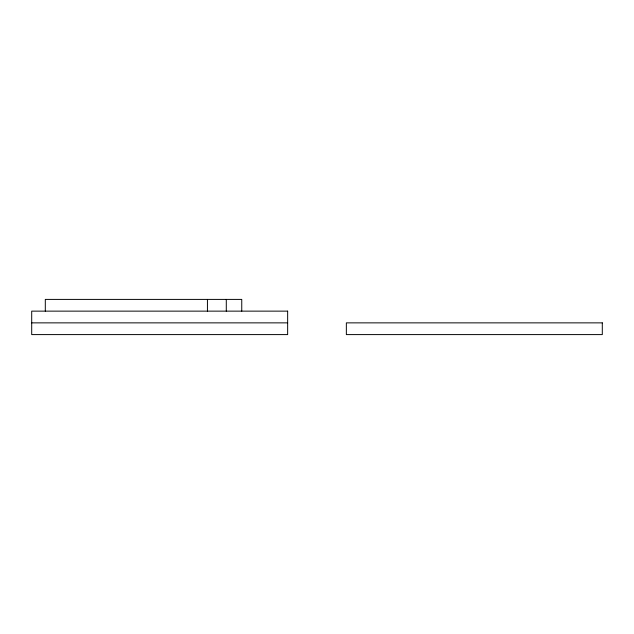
<?xml version="1.0" encoding="UTF-8"?>
<svg xmlns="http://www.w3.org/2000/svg" width="634" height="634" viewBox="0 0 634 634"><rect width="100%" height="100%" fill="white"/><g stroke="black" fill="none" stroke-linecap="round" stroke-linejoin="round"><path stroke-width="0.95" d="M31.7 322.864L287.646 322.864M241.752 311.136L241.752 299.406L45.307 299.406L45.307 311.136M226.29 299.406L226.29 311.136M207.437 299.406L207.437 311.136M287.646 311.136L31.7 311.136L31.7 334.594L287.646 334.594L287.646 311.136M602.3 322.864L346.354 322.864L346.354 334.594L602.3 334.594L602.3 322.864"/></g></svg>
